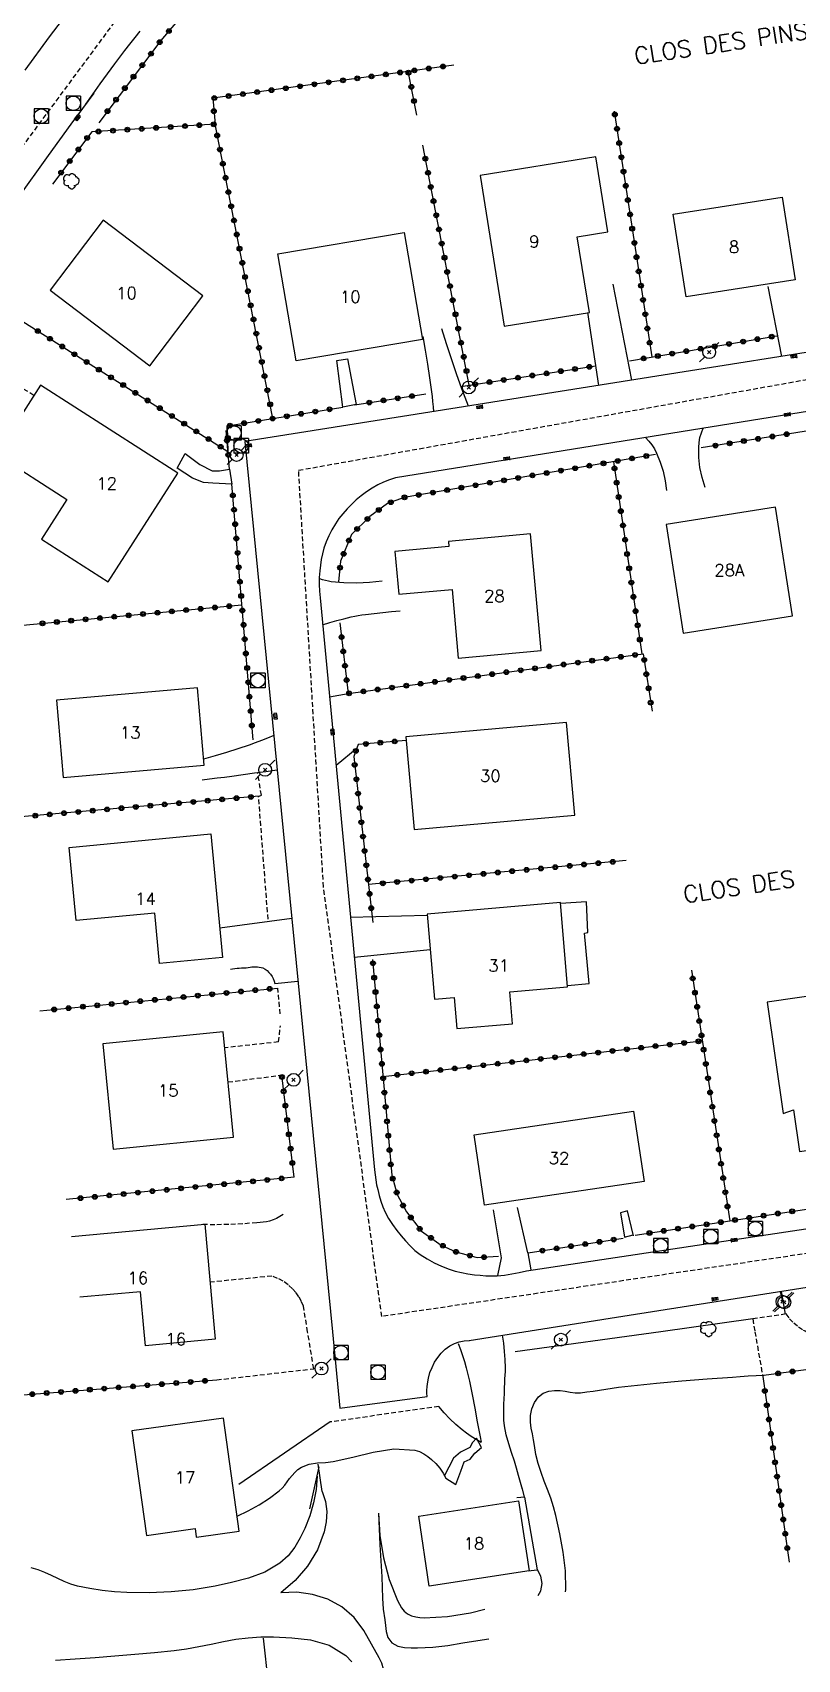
# Model space of a CAD drawing. Header units: millimetres. Extents: x 163000 to 164000, y 152000 to 153000.
# Drawn here: x 163187 to 163266.5, y 152136.9 to 152306.1 of the extents above; entities that cross this region are included whole.
import ezdxf
from ezdxf.enums import TextEntityAlignment as Align

# ---------------------------------------------------------------- set-up
doc = ezdxf.new("R2010")
doc.units = ezdxf.units.MM
doc.linetypes.add('DASHED', pattern=[0.75, 0.5, -0.25])
doc.layers.get('0').update_dxf_attribs({"linetype": 'CONTINUOUS'})
for name, color, linetype in [('W0001', 6, 'DASHED'), ('W0008', 7, 'CONTINUOUS'), ('W0017', 7, 'CONTINUOUS'), ('W0101', 7, 'CONTINUOUS'), ('W0104', 1, 'CONTINUOUS'), ('W0105', 7, 'CONTINUOUS'), ('W0112', 1, 'DASHED'), ('W0211', 2, 'CONTINUOUS'), ('W0214', 2, 'CONTINUOUS'), ('W0300', 7, 'CONTINUOUS'), ('W0322', 7, 'CONTINUOUS'), ('W0323', 7, 'CONTINUOUS'), ('W0401', 7, 'CONTINUOUS'), ('W0420', 7, 'CONTINUOUS'), ('W0473', 7, 'CONTINUOUS'), ('W0989', 7, 'CONTINUOUS'), ('W0991', 7, 'CONTINUOUS')]:
    doc.layers.add(name, color=color, linetype=linetype)
doc.styles.get("Standard").update_dxf_attribs({"font": 'romans.shx', "width": 0.85})

# ---------------------------------------------------------------- blocks, each defined once
blk = doc.blocks.new('T473')
for p, q in [((-0.166667, 0.166667), (0.166667, -0.166667)), ((-0.166667, -0.166667), (0.166667, 0.166667)), ((0.500001, 0.500001), (1.000002, 1.000002)), ((-1.000002, -1.000002), (-0.500001, -0.500001))]:
    blk.add_line(p, q)
blk.add_ellipse((0, 0), major_axis=(0.471405, 0.471405), ratio=1, start_param=5.4977871438, end_param=11.780972451)
blk = doc.blocks.new('T300')
for p, q in [((-0.8, 0.51), (-0.86, 0.34)), ((-0.86, 0.34), (-0.86, 0.17)), ((-0.86, 0.17), (-0.74, 0.06)), ((-0.69, 0.63), (-0.8, 0.51)), ((-0.8, -0.06), (-0.74, 0.06)), ((-0.74, 0.06), (-0.69, 0.11)), ((-0.57, 0.69), (-0.69, 0.63)), ((-0.46, 0.69), (-0.57, 0.69)), ((-0.29, 0.63), (-0.46, 0.69)), ((-0.29, 0.63), (-0.17, 0.74)), ((-0.23, 0.57), (-0.29, 0.63)), ((-0.17, 0.74), (-0.06, 0.8)), ((-0.06, 0.8), (0.06, 0.8)), ((0.06, 0.8), (0.23, 0.74)), ((0.23, 0.74), (0.34, 0.63)), ((0.34, 0.63), (0.4, 0.51)), ((0.46, 0.46), (0.34, 0.46)), ((0.4, 0.51), (0.4, 0.46)), ((0.57, 0.4), (0.46, 0.46)), ((0.57, 0.4), (0.69, 0.29)), ((0.69, 0.29), (0.74, 0.17)), ((0.74, 0.06), (0.69, -0.17)), ((0.74, 0.17), (0.74, 0.06)), ((-0.8, -0.17), (-0.8, -0.06)), ((-0.8, -0.23), (-0.8, -0.17)), ((-0.74, -0.34), (-0.8, -0.23)), ((-0.69, -0.4), (-0.74, -0.34)), ((-0.51, -0.46), (-0.69, -0.4)), ((-0.4, -0.46), (-0.51, -0.46)), ((-0.4, -0.46), (-0.34, -0.46)), ((-0.34, -0.46), (-0.34, -0.4)), ((-0.34, -0.51), (-0.34, -0.46)), ((-0.29, -0.63), (-0.34, -0.51)), ((-0.17, -0.74), (-0.29, -0.63)), ((-0.06, -0.8), (-0.17, -0.74)), ((0.06, -0.8), (-0.06, -0.8)), ((0.17, -0.74), (0.06, -0.8)), ((0.23, -0.69), (0.17, -0.74)), ((0.29, -0.46), (0.23, -0.46)), ((0.29, -0.63), (0.23, -0.69)), ((0.46, -0.4), (0.29, -0.46)), ((0.34, -0.51), (0.29, -0.63)), ((0.34, -0.51), (0.34, -0.46)), ((0.57, -0.34), (0.46, -0.4)), ((0.63, -0.29), (0.57, -0.34)), ((0.69, -0.17), (0.63, -0.29))]:
    blk.add_line(p, q)
blk = doc.blocks.new('T401')
for p, q in [((-0.3, 0.3), (0, 0.3)), ((-0.3, -0.25), (-0.3, 0.3)), ((-0.3, 0.15), (0, 0.15)), ((-0.3, 0), (0, 0)), ((0, 0.3), (0, -0.25)), ((-0.3, -0.15), (0, -0.15)), ((-0.3, -0.25), (-0.3, -0.3)), ((-0.3, -0.3), (0, -0.3)), ((0, -0.3), (0, -0.25))]:
    blk.add_line(p, q)
blk = doc.blocks.new('T420')
for p, q in [((0.75, 0.75), (-0.75, 0.75)), ((-0.75, 0.75), (-0.75, -0.75)), ((0.75, 0.75), (0.75, -0.75)), ((0.75, -0.75), (-0.75, -0.75))]:
    blk.add_line(p, q)
blk.add_ellipse((0, 0), major_axis=(-0.53, 0.53), ratio=1, start_param=3.926991, end_param=10.210176)
blk = doc.blocks.new('t323o')
at = {"color": 0, "linetype": 'Continuous'}
for radius in [0.25, 0.15]:
    blk.add_circle((0, 0), radius, dxfattribs=at)
blk = doc.blocks.new('t322o')
at = {"color": 0, "linetype": 'Continuous'}
for radius in [0.25, 0.15]:
    blk.add_circle((0, 0), radius, dxfattribs=at)

msp = doc.modelspace()

# ---------------------------------------------------------------- linework, layer by layer
at = {"layer": 'W0001'}
for points in [[(163129.89, 152171), (163141.76, 152225.88), (163168.03, 152270.03), (163214.02, 152332.13), (163281.73, 152397.18), (163290.56, 152401.17), (163295.22, 152404.93)], [(163329.77, 152277.95), (163321.78, 152234.38), (163310.37, 152184.18), (163272.94, 152179.94), (163223.3, 152172.59), (163217.25, 152217.26), (163214.66, 152260.58), (163269.59, 152270.39), (163319.91, 152276.71)]]:
    msp.add_lwpolyline(points, dxfattribs=at)
at = {"layer": 'W0008'}
for points in [[(163186.22, 152302.18), (163188.77, 152305.63), (163191.36, 152309.05)], [(163192.55, 152298.66), (163193.29, 152299.72), (163194.03, 152300.77), (163194.79, 152301.81), (163195.56, 152302.84), (163196.08, 152303.53), (163196.6, 152304.22), (163197.13, 152304.9), (163197.66, 152305.58), (163198.2, 152306.25)], [(163193.39, 152299.79), (163192.18, 152298.18), (163190.98, 152296.57), (163189.79, 152294.94), (163188.61, 152293.31), (163185.4, 152288.8)], [(163315.29, 152280.42), (163209.06, 152263.56), (163218.17, 152171)], [(163308.88, 152273.35), (163224.74, 152259.79)], [(163224.74, 152259.79), (163224.1, 152259.58), (163223.49, 152259.33), (163222.88, 152259.05), (163222.3, 152258.72), (163221.73, 152258.34), (163221.18, 152257.93), (163220.66, 152257.49), (163220.16, 152257.02), (163219.7, 152256.55), (163219.26, 152256.06), (163218.85, 152255.55), (163218.48, 152255), (163218.13, 152254.4), (163217.81, 152253.77), (163217.54, 152253.13), (163217.3, 152252.46), (163217.14, 152251.89), (163217.02, 152251.3), (163216.92, 152250.71), (163216.86, 152250.11), (163216.81, 152249.41), (163216.8, 152248.71), (163216.83, 152248.01), (163216.89, 152247.31)], [(163216.89, 152247.31), (163222.56, 152187.82)], [(163222.56, 152187.85), (163222.61, 152187.33), (163222.68, 152186.81), (163222.77, 152186.29), (163222.88, 152185.78), (163223.03, 152185.18), (163223.21, 152184.58), (163223.41, 152184), (163223.66, 152183.43), (163224.02, 152182.77), (163224.43, 152182.14), (163224.87, 152181.54), (163225.34, 152180.97), (163225.79, 152180.44), (163226.26, 152179.94), (163226.76, 152179.46), (163227.3, 152179.03), (163228.01, 152178.57), (163228.75, 152178.16), (163229.52, 152177.81), (163230.31, 152177.51), (163230.95, 152177.31), (163231.61, 152177.15), (163232.27, 152177.03), (163232.93, 152176.93), (163233.52, 152176.87), (163234.12, 152176.82), (163234.71, 152176.81), (163235.31, 152176.83), (163236.08, 152176.9), (163236.84, 152177.01), (163237.6, 152177.16), (163238.35, 152177.35)], [(163238.35, 152177.35), (163300.35, 152186.67)], [(163238.08, 152171), (163249.02, 152172.72), (163297.52, 152180.34)], [(163218.17, 152171), (163218.95, 152163.04), (163228.03, 152164.27)], [(163228.03, 152164.27), (163228, 152164.6), (163228, 152164.94), (163228.02, 152165.27), (163228.06, 152165.6), (163228.17, 152166.18), (163228.32, 152166.75), (163228.53, 152167.3), (163228.79, 152167.83), (163229.12, 152168.32), (163229.49, 152168.77), (163229.91, 152169.18), (163230.39, 152169.53), (163230.86, 152169.77), (163231.36, 152169.95), (163231.88, 152170.06), (163232.41, 152170.1)], [(163232.38, 152170.1), (163238.08, 152171)]]:
    msp.add_lwpolyline(points, dxfattribs=at)
at = {"layer": 'W0017'}
for points in [[(163249.31, 152269.95), (163247.35, 152279.94)], [(163263.44, 152279.68), (163264.86, 152272.41)], [(163244.71, 152276.99), (163245.84, 152269.4)], [(163227.56, 152274.47), (163227.83, 152273.05), (163228.07, 152271.62), (163228.28, 152270.18), (163228.48, 152268.74), (163228.54, 152268.23), (163228.59, 152267.71), (163228.64, 152267.19), (163228.68, 152266.67)], [(163232.32, 152267.25), (163232.14, 152267.7), (163231.96, 152268.15), (163231.79, 152268.6), (163231.62, 152269.06), (163231.07, 152270.6), (163230.55, 152272.16), (163230.04, 152273.72), (163229.55, 152275.29)], [(163256.93, 152258.8), (163256.6, 152259.81), (163256.38, 152260.85), (163256.26, 152261.9), (163256.25, 152262.96), (163256.29, 152263.47), (163256.38, 152263.98), (163256.53, 152264.47), (163256.71, 152264.94)], [(163250.74, 152263.98), (163251.08, 152263.62), (163251.38, 152263.22), (163251.65, 152262.8), (163251.88, 152262.36), (163252.26, 152261.43), (163252.56, 152260.47), (163252.77, 152259.48), (163252.9, 152258.48)], [(163223.35, 152249.04), (163222.03, 152248.89), (163220.71, 152248.83), (163219.38, 152248.86), (163218.06, 152248.98), (163217.76, 152249.03), (163217.45, 152249.1), (163217.16, 152249.19), (163216.87, 152249.3)], [(163217.15, 152244.51), (163217.89, 152244.74), (163218.63, 152244.95), (163219.38, 152245.14), (163220.13, 152245.32), (163220.5, 152245.4), (163220.87, 152245.47), (163221.25, 152245.53), (163221.62, 152245.58), (163222.52, 152245.7), (163223.41, 152245.8), (163224.31, 152245.88), (163225.21, 152245.95)], [(163217.87, 152237.01), (163219.82, 152237.36)], [(163212.07, 152233), (163211.43, 152232.73), (163210.8, 152232.48), (163210.15, 152232.23), (163209.51, 152232), (163208.34, 152231.6), (163207.16, 152231.23), (163205.98, 152230.87), (163204.79, 152230.54)], [(163218.55, 152229.93), (163220.74, 152231.73)], [(163204.64, 152228.39), (163205.41, 152228.48), (163206.18, 152228.58), (163206.95, 152228.68), (163207.73, 152228.78), (163208.9, 152228.94), (163210.07, 152229.1), (163211.25, 152229.26), (163212.42, 152229.42)], [(163213.94, 152213.98), (163206.47, 152212.95)], [(163228.04, 152214.29), (163220.03, 152214.07)], [(163220.45, 152209.94), (163228.35, 152210.73)], [(163212.2, 152207.21), (163214.58, 152207.44)], [(163234.89, 152183.69), (163235.73, 152178.69), (163235.35, 152176.84)], [(163238.83, 152177.43), (163238.53, 152179.19), (163238.5, 152179.19), (163237.4, 152183.92)], [(163264.72, 152175.19), (163264.96, 152174.13)], [(163264.81, 152175.2), (163265.23, 152172.84)], [(163231.26, 152169.78), (163231.49, 152169.15), (163231.71, 152168.53), (163231.91, 152167.89), (163232.09, 152167.25), (163232.43, 152165.86), (163232.71, 152164.46), (163232.98, 152163.05), (163233.24, 152161.65), (163233.34, 152161.12), (163233.44, 152160.59), (163233.54, 152160.06), (163233.64, 152159.53)], [(163237.95, 152154.61), (163237.73, 152155.34), (163237.52, 152156.07), (163237.3, 152156.81), (163237.09, 152157.54), (163236.81, 152158.45), (163236.51, 152159.36), (163236.25, 152160.29), (163236.07, 152161.23), (163236.01, 152161.79), (163235.98, 152162.35), (163235.98, 152162.91), (163235.99, 152163.48), (163236.02, 152164.03), (163236.05, 152164.59), (163236.07, 152165.15), (163236.1, 152165.71), (163236.11, 152166.09), (163236.14, 152166.48), (163236.17, 152166.86), (163236.17, 152167.25), (163236.14, 152168.11), (163236.08, 152168.96), (163235.98, 152169.81), (163235.86, 152170.65)], [(163238.14, 152153.79), (163237.9, 152154.8)]]:
    msp.add_lwpolyline(points, dxfattribs=at)
msp.add_lwpolyline([(163207.57, 152208.71, -0.025392), (163209.43, 152208.86, -0.13259), (163210.94, 152208.84, -0.227495), (163212.2, 152207.21)], format="xyb", dxfattribs=at)
at = {"layer": 'W0101'}
for points in [[(163243.63, 152284.85), (163246.82, 152285.36), (163245.57, 152293.16), (163233.53, 152291.23), (163236.04, 152275.55), (163244.89, 152276.97), (163243.63, 152284.85)], [(163266.27, 152280.39), (163254.94, 152278.61), (163253.59, 152287.21), (163264.92, 152288.99), (163266.27, 152280.39)], [(163194.35, 152286.57), (163188.83, 152279.29), (163199.18, 152271.43), (163204.7, 152278.71), (163194.35, 152286.57)], [(163227.54, 152274.16), (163214.4, 152271.94), (163212.51, 152283.07), (163225.65, 152285.3), (163227.54, 152274.16)], [(163187.83, 152269.44), (163183.22, 152262.25), (163190.56, 152257.55), (163187.92, 152253.42), (163194.88, 152248.97), (163202.12, 152260.29), (163187.83, 152269.44)], [(163264.23, 152256.73), (163252.87, 152254.95), (163254.64, 152243.65), (163266, 152245.43), (163264.23, 152256.73)], [(163231.26, 152241.04), (163239.86, 152241.82), (163238.77, 152253.95), (163230.23, 152253.18), (163230.28, 152252.64), (163224.67, 152252.13), (163225.07, 152247.68), (163230.62, 152248.18), (163231.26, 152241.04)], [(163204.85, 152229.93), (163204.14, 152237.97), (163189.48, 152236.68), (163190.18, 152228.64), (163204.85, 152229.93)], [(163242.51, 152234.35), (163225.81, 152232.86), (163226.67, 152223.24), (163243.37, 152224.73), (163242.51, 152234.35)], [(163200.2, 152209.29), (163199.7, 152214.54), (163191.52, 152213.76), (163190.8, 152221.35), (163205.53, 152222.76), (163206.76, 152209.92), (163200.2, 152209.29)], [(163242.63, 152206.86), (163241.88, 152215.62), (163228.03, 152214.43), (163228.79, 152205.57), (163230.83, 152205.75), (163231.1, 152202.52), (163236.91, 152203.02), (163236.62, 152206.34), (163242.63, 152206.86)], [(163266.1, 152194.09), (163266.73, 152189.74), (163273.49, 152190.71), (163272.86, 152195.08), (163273.89, 152195.23), (163272.25, 152206.54), (163263.37, 152205.26), (163265.04, 152193.71), (163266.1, 152194.09)], [(163207.91, 152191.25), (163206.81, 152202.19), (163194.3, 152200.93), (163195.4, 152189.99), (163207.91, 152191.25)], [(163250.57, 152186.62), (163234, 152184.16), (163232.91, 152191.48), (163249.48, 152193.94), (163250.57, 152186.62)], [(163208.48, 152150.27), (163206.84, 152162.02), (163197.33, 152160.68), (163198.86, 152149.82), (163203.9, 152150.53), (163204.02, 152149.69), (163204.03, 152149.64), (163208.48, 152150.27)], [(163237.53, 152153.41), (163238.63, 152146.13), (163228.25, 152144.56), (163227.15, 152151.84), (163237.53, 152153.41)]]:
    msp.add_lwpolyline(points, close=True, dxfattribs=at)
for points in [[(163191.04, 152180.89), (163204.9, 152182.18), (163205.93, 152171)], [(163198.61, 152171), (163198.22, 152175.16), (163191.92, 152174.58)], [(163198.74, 152169.54), (163198.61, 152171)], [(163205.93, 152171), (163206, 152170.22), (163198.74, 152169.54)]]:
    msp.add_lwpolyline(points, dxfattribs=at)
at = {"layer": 'W0104'}
msp.add_lwpolyline([(163242.62, 152207.01), (163244.86, 152207.21), (163244.39, 152212.45), (163244.73, 152212.5), (163244.6, 152215.69), (163241.88, 152215.53)], dxfattribs=at)
at = {"layer": 'W0105'}
for points in [[(163219.76, 152272.17), (163220.63, 152267.4), (163219.27, 152267.15), (163218.64, 152271.99)], [(163207.73, 152259.14), (163205.74, 152259.24), (163204.79, 152259.32), (163203.64, 152259.77), (163202.05, 152260.79), (163202.88, 152262.31), (163204.4, 152261.18), (163205.66, 152260.53), (163206.44, 152260.53), (163207.49, 152260.7)]]:
    msp.add_lwpolyline(points, close=True, dxfattribs=at)
for points in [[(163249.47, 152180.99), (163248.84, 152183.58), (163248.13, 152183.35), (163248.55, 152180.83), (163249.45, 152181.07)], [(163229.97, 152155.76), (163230.99, 152155.13), (163231.54, 152156.49), (163231.86, 152157.46), (163232.48, 152157.75), (163232.98, 152158.38), (163233.69, 152158.96), (163233.14, 152159.92), (163232.75, 152159.5), (163232.46, 152158.98), (163231.49, 152158.48), (163230.76, 152157.86), (163229.8, 152155.99)], [(163239.5, 152146.24), (163238.19, 152153.8), (163237.35, 152153.72)], [(163239.45, 152146.21), (163238.51, 152146.11)]]:
    msp.add_lwpolyline(points, dxfattribs=at)
at = {"layer": 'W0112'}
for points in [[(163187.13, 152268.36), (163183.7, 152270.52)], [(163211.49, 152213.89), (163210.5, 152226.66), (163210.79, 152226.79), (163210.42, 152229.04)], [(163212.75, 152204.05), (163212.49, 152206.74)], [(163212.57, 152201.14), (163212.78, 152202.82)], [(163212.57, 152201.14), (163206.98, 152200.52)], [(163207.33, 152196.97), (163212.91, 152197.69)], [(163213.04, 152183.19), (163212.71, 152182.98), (163212.37, 152182.79), (163212.02, 152182.64), (163211.65, 152182.51), (163211.32, 152182.43), (163210.99, 152182.38), (163210.65, 152182.35), (163210.32, 152182.33), (163208.86, 152182.22), (163207.4, 152182.16), (163205.95, 152182.13), (163204.49, 152182.14)], [(163211.89, 152176.78), (163205.45, 152176.16)], [(163215.16, 152173.66), (163214.96, 152174.16), (163214.7, 152174.63), (163214.39, 152175.07), (163214.03, 152175.47), (163213.56, 152175.89), (163213.04, 152176.25), (163212.48, 152176.55), (163211.89, 152176.78)], [(163215.6, 152171), (163215.16, 152173.66)], [(163265.33, 152172.85), (163261.87, 152172.33), (163262.1, 152171)], [(163265.31, 152172.85), (163265.7, 152172.36), (163266.14, 152171.92), (163266.62, 152171.52), (163267.13, 152171.18), (163267.22, 152171.13), (163267.31, 152171.08), (163267.41, 152171.04), (163267.5, 152171)], [(163206.16, 152166), (163216.23, 152167.15), (163215.6, 152171)], [(163262.1, 152171), (163262.95, 152166.1)], [(163229.24, 152163.22), (163217.93, 152161.62)]]:
    msp.add_lwpolyline(points, dxfattribs=at)
at = {"layer": 'W0211'}
for points in [[(163242.42, 152143.94), (163242.43, 152144.19), (163242.4, 152146.15), (163242.16, 152148.09), (163241.81, 152150), (163241.41, 152151.89), (163241.17, 152152.81), (163240.87, 152153.71), (163240.54, 152154.6), (163240.2, 152155.48), (163239.87, 152156.38), (163239.57, 152157.29), (163239.33, 152158.22), (163239.18, 152159.16), (163239.09, 152159.77), (163238.97, 152160.38), (163238.84, 152160.99), (163238.77, 152161.6), (163238.77, 152162.3), (163238.9, 152163), (163239.17, 152163.66), (163239.6, 152164.24), (163240.1, 152164.61), (163240.68, 152164.83), (163241.28, 152164.9), (163241.86, 152164.88), (163242.38, 152164.81), (163242.89, 152164.71), (163243.42, 152164.65), (163243.95, 152164.66), (163244.61, 152164.74), (163245.27, 152164.83), (163245.93, 152164.93), (163246.59, 152165.03), (163247.25, 152165.13), (163247.91, 152165.23), (163248.57, 152165.31), (163249.23, 152165.39), (163251.86, 152165.66), (163254.49, 152165.89), (163257.12, 152166.09), (163259.75, 152166.28), (163260.58, 152166.34), (163261.4, 152166.4), (163262.23, 152166.45), (163263.05, 152166.49)], [(163208.26, 152151.84), (163209.43, 152152.37), (163210.55, 152152.99), (163211.62, 152153.69), (163212.65, 152154.45), (163212.96, 152154.74), (163213.23, 152155.06), (163213.48, 152155.39), (163213.73, 152155.73), (163213.99, 152156.06), (163214.27, 152156.38), (163214.59, 152156.67), (163214.95, 152156.91), (163215.75, 152157.22), (163216.61, 152157.36), (163217.45, 152157.42), (163218.27, 152157.52), (163220.31, 152157.95), (163222.4, 152158.47), (163224.57, 152158.81), (163226.75, 152158.69), (163227.24, 152158.55), (163227.69, 152158.32), (163228.1, 152158.04), (163228.48, 152157.73), (163228.93, 152157.29), (163229.33, 152156.82), (163229.68, 152156.31), (163229.97, 152155.76)], [(163217.12, 152154.38), (163216.7, 152157.23)], [(163222.96, 152152.15), (163223.03, 152150.49), (163223.11, 152148.84), (163223.2, 152147.18), (163223.3, 152145.53), (163223.35, 152144.41), (163223.39, 152143.29), (163223.46, 152142.17), (163223.61, 152141.05), (163223.69, 152140.47), (163223.76, 152139.84), (163223.95, 152139.21), (163224.34, 152138.67), (163224.97, 152138.3), (163225.68, 152138.16), (163226.37, 152138.15), (163227.01, 152138.15), (163228.6, 152138.19), (163230.18, 152138.39), (163231.74, 152138.66), (163233.3, 152138.91), (163234.43, 152139.06)], [(163189.39, 152136.84), (163191.45, 152136.99), (163193.51, 152137.14), (163195.56, 152137.29), (163197.62, 152137.46), (163199.68, 152137.65), (163201.73, 152137.86), (163203.02, 152138.04), (163204.3, 152138.26), (163205.57, 152138.52), (163206.84, 152138.78), (163208.12, 152139.02), (163209.42, 152139.19), (163210.73, 152139.29), (163212.04, 152139.27), (163213.94, 152139.17), (163215.89, 152138.95), (163217.84, 152138.4), (163219.58, 152137.34), (163220.21, 152136.68)]]:
    msp.add_lwpolyline(points, dxfattribs=at)
at = {"layer": 'W0214'}
for points in [[(163261.87, 152172.33), (163252.3, 152171)], [(163252.3, 152171), (163237.17, 152168.9)], [(163233.64, 152159.5), (163233.11, 152159.79), (163232.61, 152160.11), (163232.12, 152160.45), (163231.65, 152160.81), (163231, 152161.37), (163230.38, 152161.96), (163229.79, 152162.57), (163229.24, 152163.22)], [(163217.93, 152161.62), (163208.43, 152155.13)], [(163216.6, 152155.97), (163216.48, 152154.58), (163216.22, 152153.2), (163215.83, 152151.86), (163215.32, 152150.55), (163214.83, 152149.56), (163214.26, 152148.6), (163213.56, 152147.71), (163212.72, 152146.94), (163211.16, 152146), (163209.45, 152145.37), (163207.7, 152144.93), (163205.97, 152144.56), (163203.7, 152144.17), (163201.41, 152143.95), (163199.11, 152143.86), (163196.81, 152143.88), (163195.52, 152143.95), (163194.23, 152144.09), (163192.95, 152144.29), (163191.68, 152144.56), (163190.97, 152144.77), (163190.29, 152145.04), (163189.62, 152145.35), (163188.96, 152145.67), (163188.28, 152145.97), (163187.58, 152146.24), (163186.86, 152146.44)], [(163216.75, 152156.94), (163215.8, 152152.6)], [(163217.12, 152154.38), (163217.44, 152153.36), (163217.58, 152152.3), (163217.54, 152151.23), (163217.33, 152150.19), (163216.62, 152148.34), (163215.6, 152146.64), (163214.32, 152145.13), (163212.8, 152143.85)], [(163222.96, 152152.15), (163223.09, 152149.81), (163223.47, 152147.5), (163224.09, 152145.25), (163224.95, 152143.07), (163225.14, 152142.68), (163225.36, 152142.3), (163225.64, 152141.94), (163225.99, 152141.66), (163226.4, 152141.45), (163226.84, 152141.34), (163227.28, 152141.28), (163227.72, 152141.26), (163230.14, 152141.38), (163232.53, 152141.79), (163234.03, 152142.14)], [(163239.55, 152143.56), (163239.84, 152144.07), (163239.97, 152144.82), (163239.85, 152145.57), (163239.5, 152146.24)], [(163235.21, 152133.11), (163233.37, 152132.86), (163231.53, 152132.48), (163229.48, 152131.95), (163227.25, 152131.79), (163225.16, 152132.47), (163224.61, 152132.92), (163224.21, 152133.48), (163223.93, 152134.1), (163223.73, 152134.73), (163223.6, 152135.33), (163223.47, 152135.93), (163223.3, 152136.54), (163223.04, 152137.1), (163222.25, 152138.5), (163221.44, 152139.93), (163220.44, 152141.29), (163219.16, 152142.39), (163217.7, 152143.18), (163216.11, 152143.69), (163214.47, 152143.92), (163212.8, 152143.85)], [(163210.96, 152139.13), (163211.49, 152134.41), (163213.98, 152121.14), (163210.66, 152116.24), (163189.17, 152111.74)]]:
    msp.add_lwpolyline(points, dxfattribs=at)
at = {"layer": 'W0322'}
msp.add_lwpolyline([(163263.03, 152166.47), (163275.59, 152168.19)], dxfattribs=at)
at = {"layer": 'W0323'}
for points in [[(163225.47, 152334.98), (163200.35, 152305.25), (163193.88, 152296.72)], [(163230.81, 152302.71), (163205.74, 152299.26), (163205.97, 152296.56), (163193.15, 152295.75), (163189.07, 152290.33)], [(163226.95, 152297.5), (163226.06, 152302.06)], [(163247.48, 152297.93), (163251.37, 152272.36)], [(163211.99, 152265.96), (163205.97, 152296.56)], [(163232.4, 152269.42), (163227.56, 152294.37)], [(163181.21, 152279.06), (163207.32, 152262.54)], [(163249.05, 152271.96), (163264.36, 152274.55)], [(163231.54, 152269.29), (163245.57, 152271.44)], [(163220.52, 152267.38), (163227.88, 152268.51)], [(163207.33, 152262.43), (163207.28, 152265.18), (163219.27, 152267.15)], [(163207.49, 152260.68), (163207.12, 152264.71)], [(163273.55, 152265.63), (163256.51, 152262.91)], [(163251.77, 152262.23), (163225.63, 152257.75), (163223.9, 152257.12), (163222.07, 152255.76), (163220.16, 152253.9), (163219.03, 152251.13), (163218.82, 152248.96)], [(163247.4, 152261.48), (163250.35, 152241.48)], [(163209.92, 152232.55), (163207.73, 152259.14)], [(163176.92, 152224.34), (163176.92, 152224.38), (163179.23, 152243.85), (163208.77, 152246.57)], [(163218.95, 152244.72), (163219.82, 152237.36), (163250.49, 152241.5), (163251.4, 152235.54)], [(163225.84, 152232.49), (163220.86, 152232.05), (163220.39, 152230.82), (163222.38, 152213.55)], [(163210.56, 152226.69), (163185.79, 152224.53)], [(163248.7, 152219.99), (163221.93, 152217.49)], [(163222.36, 152209.7), (163224.34, 152187.27), (163224.92, 152185.26), (163225.86, 152183.48), (163227.43, 152181.46), (163229.47, 152180.02), (163230.99, 152179.32), (163233.24, 152178.71), (163235.44, 152178.85)], [(163255.5, 152208.59), (163259.48, 152182.54)], [(163187.76, 152204.37), (163212.49, 152206.74)], [(163223.43, 152197.55), (163256.63, 152201.24)], [(163214.19, 152187.06), (163212.91, 152197.69)], [(163214.19, 152187.06), (163190.5, 152184.74)], [(163249.65, 152181.04), (163274.12, 152184.76)], [(163238.53, 152179.21), (163248.4, 152180.73)], [(163169.03, 152163.13), (163206.16, 152166)], [(163262.95, 152166.1), (163265.67, 152147.03)]]:
    msp.add_lwpolyline(points, dxfattribs=at)

# ---------------------------------------------------------------- block references
at = {"layer": 'W0300'}
for p in [(163191.08, 152290.62), (163257.29, 152171.28)]:
    msp.add_blockref('T300', p, dxfattribs=at)
at = {"layer": 'W0322', "rotation": 7.829073768428007}
for p in [(163264.51, 152166.67), (163266, 152166.87)]:
    msp.add_blockref('t322o', p, dxfattribs=at)
at = {"layer": 'W0323'}
for p, rotation in [((163201.18, 152306.24), 229.7998358289485), ((163200.22, 152305.09), 232.849928618065), ((163198.41, 152302.7), 232.849928618065), ((163199.32, 152303.89), 232.849928618065), ((163197.5, 152301.5), 232.849928618065), ((163219.27, 152301.12), 187.8464081436215), ((163220.76, 152301.33), 187.8464081436215), ((163222.24, 152301.53), 187.8464081436215), ((163223.73, 152301.74), 187.8464081436215), ((163225.21, 152301.94), 187.8464081436215), ((163226.09, 152301.92), 100.9826139751355), ((163226.7, 152302.15), 187.8464081436215), ((163228.19, 152302.35), 187.8464081436215), ((163229.67, 152302.56), 187.8464081436215), ((163196.6, 152300.31), 232.849928618065), ((163207.38, 152299.49), 187.8464081436215), ((163208.87, 152299.69), 187.8464081436215), ((163210.35, 152299.9), 187.8464081436215), ((163211.84, 152300.1), 187.8464081436215), ((163213.33, 152300.3), 187.8464081436215), ((163214.81, 152300.51), 187.8464081436215), ((163216.3, 152300.71), 187.8464081436215), ((163217.78, 152300.92), 187.8464081436215), ((163226.38, 152300.45), 100.9826139751355), ((163194.79, 152297.92), 232.849928618065), ((163195.69, 152299.11), 232.849928618065), ((163205.85, 152297.92), 274.9937263752636), ((163205.9, 152299.28), 187.8464081436215), ((163226.66, 152298.97), 100.9826139751355), ((163196.86, 152295.99), 183.6200090249688), ((163198.35, 152296.08), 183.6200090249688), ((163199.85, 152296.18), 183.6200090249688), ((163201.35, 152296.27), 183.6200090249688), ((163202.85, 152296.37), 183.6200090249688), ((163204.34, 152296.46), 183.6200090249688), ((163205.84, 152296.55), 183.6200090249688), ((163247.54, 152297.57), 278.6539602541469), ((163247.76, 152296.08), 278.6539602541469), ((163192.68, 152295.13), 232.9974762094159), ((163193.86, 152295.8), 183.6200090249688), ((163195.36, 152295.89), 183.6200090249688), ((163206.2, 152295.39), 101.1291155472554), ((163247.99, 152294.6), 278.6539602541469), ((163190.87, 152292.73), 232.9974762094159), ((163191.77, 152293.93), 232.9974762094159), ((163206.49, 152293.92), 101.1291155472554), ((163227.83, 152292.98), 100.9826139751355), ((163248.22, 152293.12), 278.6539602541469), ((163189.97, 152291.53), 232.9974762094159), ((163206.78, 152292.45), 101.1291155472554), ((163207.07, 152290.98), 101.1291155472554), ((163228.11, 152291.51), 100.9826139751355), ((163248.44, 152291.63), 278.6539602541469), ((163207.36, 152289.5), 101.1291155472554), ((163228.4, 152290.04), 100.9826139751355), ((163248.67, 152290.15), 278.6539602541469), ((163207.65, 152288.03), 101.1291155472554), ((163228.68, 152288.57), 100.9826139751355), ((163248.89, 152288.67), 278.6539602541469), ((163207.94, 152286.56), 101.1291155472554), ((163228.97, 152287.09), 100.9826139751355), ((163249.12, 152287.18), 278.6539602541469), ((163208.23, 152285.09), 101.1291155472554), ((163229.25, 152285.62), 100.9826139751355), ((163229.54, 152284.15), 100.9826139751355), ((163249.34, 152285.7), 278.6539602541469), ((163249.57, 152284.22), 278.6539602541469), ((163208.52, 152283.62), 101.1291155472554), ((163229.83, 152282.68), 100.9826139751355), ((163249.79, 152282.74), 278.6539602541469), ((163208.81, 152282.15), 101.1291155472554), ((163230.11, 152281.2), 100.9826139751355), ((163250.02, 152281.25), 278.6539602541469), ((163209.1, 152280.67), 101.1291155472554), ((163209.39, 152279.2), 101.1291155472554), ((163230.4, 152279.73), 100.9826139751355), ((163250.25, 152279.77), 278.6539602541469), ((163209.68, 152277.73), 101.1291155472554), ((163230.68, 152278.26), 100.9826139751355), ((163250.47, 152278.29), 278.6539602541469), ((163209.97, 152276.26), 101.1291155472554), ((163230.97, 152276.79), 100.9826139751355), ((163250.7, 152276.8), 278.6539602541469), ((163187.55, 152275.05), 327.6680040505424), ((163188.82, 152274.25), 327.6680040505424), ((163210.26, 152274.79), 101.1291155472554), ((163231.25, 152275.31), 100.9826139751355), ((163250.92, 152275.32), 278.6539602541469), ((163260.88, 152273.96), 9.605203034790721), ((163262.36, 152274.21), 9.605203034790721), ((163263.84, 152274.47), 9.605203034790721), ((163190.09, 152273.45), 327.6680040505424), ((163191.35, 152272.64), 327.6680040505424), ((163210.55, 152273.31), 101.1291155472554), ((163231.54, 152273.84), 100.9826139751355), ((163231.83, 152272.37), 100.9826139751355), ((163251.15, 152273.84), 278.6539602541469), ((163252.01, 152272.46), 9.605203034790721), ((163253.49, 152272.71), 9.605203034790721), ((163254.97, 152272.96), 9.605203034790721), ((163256.45, 152273.21), 9.605203034790721), ((163257.92, 152273.46), 9.605203034790721), ((163259.4, 152273.71), 9.605203034790721), ((163192.62, 152271.84), 327.6680040505424), ((163193.89, 152271.04), 327.6680040505424), ((163210.84, 152271.84), 101.1291155472554), ((163232.11, 152270.9), 100.9826139751355), ((163240.44, 152270.65), 8.69796062732232), ((163241.92, 152270.88), 8.69796062732232), ((163243.4, 152271.11), 8.69796062732232), ((163244.89, 152271.33), 8.69796062732232), ((163250.53, 152272.21), 9.605203034790721), ((163195.16, 152270.24), 327.6680040505424), ((163196.42, 152269.44), 327.6680040505424), ((163211.12, 152270.37), 101.1291155472554), ((163211.41, 152268.9), 101.1291155472554), ((163233.02, 152269.52), 8.69796062732232), ((163234.51, 152269.75), 8.69796062732232), ((163235.99, 152269.97), 8.69796062732232), ((163237.47, 152270.2), 8.69796062732232), ((163238.96, 152270.43), 8.69796062732232), ((163197.69, 152268.63), 327.6680040505424), ((163198.96, 152267.83), 327.6680040505424), ((163211.7, 152267.43), 101.1291155472554), ((163222.01, 152267.61), 8.700191747254857), ((163223.49, 152267.84), 8.700191747254857), ((163224.97, 152268.06), 8.700191747254857), ((163226.45, 152268.29), 8.700191747254857), ((163200.23, 152267.03), 327.6680040505424), ((163201.49, 152266.23), 327.6680040505424), ((163202.76, 152265.42), 327.6680040505424), ((163209, 152265.47), 9.299956983588926), ((163210.48, 152265.71), 9.299956983588926), ((163211.96, 152265.95), 9.299956983588926), ((163213.44, 152266.19), 9.299956983588926), ((163214.92, 152266.44), 9.299956983588926), ((163216.4, 152266.68), 9.299956983588926), ((163217.88, 152266.92), 9.299956983588926), ((163204.03, 152264.62), 327.6680040505424), ((163205.3, 152263.82), 327.6680040505424), ((163207.3, 152263.93), 91.05264811060009), ((163207.52, 152265.22), 9.299956983588926), ((163262.43, 152263.85), 189.0765446460019), ((163263.92, 152264.09), 189.0765446460019), ((163265.4, 152264.33), 189.0765446460019), ((163206.56, 152263.02), 327.6680040505424), ((163207.22, 152263.67), 95.19443018872178), ((163207.35, 152262.18), 95.19443018872178), ((163257.99, 152263.14), 189.0765446460019), ((163259.47, 152263.38), 189.0765446460019), ((163260.95, 152263.62), 189.0765446460019), ((163241.93, 152260.54), 189.71325083237), ((163243.41, 152260.79), 189.71325083237), ((163244.89, 152261.05), 189.71325083237), ((163246.36, 152261.3), 189.71325083237), ((163247.5, 152260.77), 278.4029278057565), ((163247.84, 152261.55), 189.71325083237), ((163249.32, 152261.81), 189.71325083237), ((163250.8, 152262.06), 189.71325083237), ((163231.58, 152258.77), 189.71325083237), ((163233.06, 152259.02), 189.71325083237), ((163234.54, 152259.28), 189.71325083237), ((163236.01, 152259.53), 189.71325083237), ((163237.49, 152259.78), 189.71325083237), ((163238.97, 152260.04), 189.71325083237), ((163240.45, 152260.29), 189.71325083237), ((163247.72, 152259.29), 278.4029278057565), ((163207.82, 152257.96), 94.72630269422064), ((163224.25, 152257.25), 199.9831038536465), ((163225.67, 152257.76), 189.71325083237), ((163227.14, 152258.01), 189.71325083237), ((163228.62, 152258.26), 189.71325083237), ((163230.1, 152258.52), 189.71325083237), ((163247.94, 152257.8), 278.4029278057565), ((163207.95, 152256.47), 94.72630269422064), ((163221.82, 152255.52), 224.2042673682782), ((163223, 152256.45), 216.6070869098506), ((163248.16, 152256.32), 278.4029278057565), ((163208.07, 152254.97), 94.72630269422064), ((163220.75, 152254.48), 224.2042673682782), ((163248.38, 152254.84), 278.4029278057565), ((163208.19, 152253.48), 94.72630269422064), ((163208.32, 152251.98), 94.72630269422064), ((163219.34, 152251.89), 247.9195534929021), ((163219.9, 152253.28), 247.9195534929021), ((163248.6, 152253.35), 278.4029278057565), ((163208.44, 152250.49), 94.72630269422064), ((163218.97, 152250.45), 264.4945126941842), ((163248.81, 152251.87), 278.4029278057565), ((163249.03, 152250.38), 278.4029278057565), ((163208.56, 152248.99), 94.72630269422064), ((163249.25, 152248.9), 278.4029278057565), ((163208.69, 152247.5), 94.72630269422064), ((163249.47, 152247.42), 278.4029278057565), ((163194.01, 152245.21), 5.250710834926182), ((163195.5, 152245.35), 5.250710834926182), ((163197, 152245.49), 5.250710834926182), ((163198.49, 152245.63), 5.250710834926182), ((163199.99, 152245.76), 5.250710834926182), ((163201.48, 152245.9), 5.250710834926182), ((163202.97, 152246.04), 5.250710834926182), ((163204.47, 152246.17), 5.250710834926182), ((163205.96, 152246.31), 5.250710834926182), ((163207.45, 152246.45), 5.250710834926182), ((163208.81, 152246), 94.72630269422064), ((163249.69, 152245.93), 278.4029278057565), ((163188.04, 152244.66), 5.250710834926182), ((163189.53, 152244.8), 5.250710834926182), ((163191.02, 152244.94), 5.250710834926182), ((163192.52, 152245.08), 5.250710834926182), ((163208.94, 152244.51), 94.72630269422064), ((163249.91, 152244.45), 278.4029278057565), ((163209.06, 152243.01), 94.72630269422064), ((163219.13, 152243.23), 276.6980076186234), ((163250.13, 152242.96), 278.4029278057565), ((163209.18, 152241.52), 94.72630269422064), ((163219.3, 152241.74), 276.6980076186234), ((163219.48, 152240.25), 276.6980076186234), ((163240.72, 152240.18), 7.677883932138418), ((163242.21, 152240.38), 7.677883932138418), ((163243.7, 152240.58), 7.677883932138418), ((163245.18, 152240.78), 7.677883932138418), ((163246.67, 152240.98), 7.677883932138418), ((163248.16, 152241.18), 7.677883932138418), ((163249.64, 152241.38), 7.677883932138418), ((163250.59, 152240.86), 278.6660804114766), ((163209.31, 152240.02), 94.72630269422064), ((163209.43, 152238.53), 94.72630269422064), ((163219.65, 152238.76), 276.6980076186234), ((163228.83, 152238.58), 7.677883932138418), ((163230.32, 152238.78), 7.677883932138418), ((163231.8, 152238.98), 7.677883932138418), ((163233.29, 152239.18), 7.677883932138418), ((163234.78, 152239.38), 7.677883932138418), ((163236.26, 152239.58), 7.677883932138418), ((163237.75, 152239.78), 7.677883932138418), ((163239.24, 152239.98), 7.677883932138418), ((163250.81, 152239.38), 278.6660804114766), ((163209.55, 152237.03), 94.72630269422064), ((163219.91, 152237.38), 7.677883932138418), ((163221.4, 152237.58), 7.677883932138418), ((163222.88, 152237.78), 7.677883932138418), ((163224.37, 152237.98), 7.677883932138418), ((163225.86, 152238.18), 7.677883932138418), ((163227.34, 152238.38), 7.677883932138418), ((163251.04, 152237.9), 278.6660804114766), ((163209.68, 152235.54), 94.72630269422064), ((163251.26, 152236.41), 278.6660804114766), ((163209.8, 152234.04), 94.72630269422064), ((163221.66, 152232.12), 184.9793759478198), ((163223.15, 152232.25), 184.9793759478198), ((163224.65, 152232.38), 184.9793759478198), ((163220.61, 152231.39), 249.0442569778201), ((163220.49, 152229.94), 276.5687623362289), ((163220.67, 152228.45), 276.5687623362289), ((163209.7, 152226.61), 184.9648709043278), ((163220.84, 152226.96), 276.5687623362289), ((163190.27, 152224.92), 184.9648709043278), ((163191.76, 152225.05), 184.9648709043278), ((163193.26, 152225.18), 184.9648709043278), ((163194.75, 152225.31), 184.9648709043278), ((163196.25, 152225.44), 184.9648709043278), ((163197.74, 152225.57), 184.9648709043278), ((163199.24, 152225.7), 184.9648709043278), ((163200.73, 152225.83), 184.9648709043278), ((163202.23, 152225.96), 184.9648709043278), ((163203.72, 152226.09), 184.9648709043278), ((163205.21, 152226.22), 184.9648709043278), ((163206.71, 152226.35), 184.9648709043278), ((163208.2, 152226.48), 184.9648709043278), ((163221.01, 152225.47), 276.5687623362289), ((163187.28, 152224.66), 184.9648709043278), ((163188.78, 152224.79), 184.9648709043278), ((163221.18, 152223.98), 276.5687623362289), ((163221.35, 152222.49), 276.5687623362289), ((163221.52, 152221), 276.5687623362289), ((163247.32, 152219.86), 185.3316193322658), ((163221.7, 152219.51), 276.5687623362289), ((163229.39, 152218.19), 185.3316193322658), ((163230.89, 152218.33), 185.3316193322658), ((163232.38, 152218.47), 185.3316193322658), ((163233.88, 152218.61), 185.3316193322658), ((163235.37, 152218.75), 185.3316193322658), ((163236.86, 152218.89), 185.3316193322658), ((163238.36, 152219.03), 185.3316193322658), ((163239.85, 152219.17), 185.3316193322658), ((163241.34, 152219.31), 185.3316193322658), ((163242.84, 152219.45), 185.3316193322658), ((163244.33, 152219.58), 185.3316193322658), ((163245.82, 152219.72), 185.3316193322658), ((163221.87, 152218.02), 276.5687623362289), ((163222.04, 152216.53), 276.5687623362289), ((163223.42, 152217.63), 185.3316193322658), ((163224.91, 152217.77), 185.3316193322658), ((163226.41, 152217.91), 185.3316193322658), ((163227.9, 152218.05), 185.3316193322658), ((163222.21, 152215.04), 276.5687623362289), ((163222.39, 152209.32), 275.067816262971), ((163208.67, 152206.38), 5.493813909657383), ((163210.16, 152206.52), 5.493813909657383), ((163211.65, 152206.66), 5.493813909657383), ((163222.52, 152207.82), 275.067816262971), ((163222.65, 152206.33), 275.067816262971), ((163255.63, 152207.74), 278.6660804114766), ((163255.86, 152206.26), 278.6660804114766), ((163190.75, 152204.65), 5.493813909657383), ((163192.24, 152204.8), 5.493813909657383), ((163193.73, 152204.94), 5.493813909657383), ((163195.23, 152205.08), 5.493813909657383), ((163196.72, 152205.23), 5.493813909657383), ((163198.21, 152205.37), 5.493813909657383), ((163199.71, 152205.51), 5.493813909657383), ((163201.2, 152205.66), 5.493813909657383), ((163202.69, 152205.8), 5.493813909657383), ((163204.19, 152205.95), 5.493813909657383), ((163205.68, 152206.09), 5.493813909657383), ((163207.17, 152206.23), 5.493813909657383), ((163222.79, 152204.83), 275.067816262971), ((163256.09, 152204.78), 278.6660804114766), ((163189.25, 152204.51), 5.493813909657383), ((163222.92, 152203.34), 275.067816262971), ((163256.31, 152203.3), 278.6660804114766), ((163223.05, 152201.85), 275.067816262971), ((163256.23, 152201.2), 6.347462651930866), ((163256.54, 152201.81), 278.6660804114766), ((163223.18, 152200.35), 275.067816262971), ((163241.32, 152199.54), 6.347462651930866), ((163242.81, 152199.7), 6.347462651930866), ((163244.3, 152199.87), 6.347462651930866), ((163245.8, 152200.03), 6.347462651930866), ((163247.29, 152200.2), 6.347462651930866), ((163248.78, 152200.37), 6.347462651930866), ((163250.27, 152200.53), 6.347462651930866), ((163251.76, 152200.7), 6.347462651930866), ((163253.25, 152200.86), 6.347462651930866), ((163254.74, 152201.03), 6.347462651930866), ((163256.76, 152200.33), 278.6660804114766), ((163223.32, 152198.86), 275.067816262971), ((163226.42, 152197.88), 6.347462651930866), ((163227.91, 152198.04), 6.347462651930866), ((163229.4, 152198.21), 6.347462651930866), ((163230.89, 152198.38), 6.347462651930866), ((163232.38, 152198.54), 6.347462651930866), ((163233.87, 152198.71), 6.347462651930866), ((163235.36, 152198.87), 6.347462651930866), ((163236.85, 152199.04), 6.347462651930866), ((163238.34, 152199.21), 6.347462651930866), ((163239.83, 152199.37), 6.347462651930866), ((163256.99, 152198.85), 278.6660804114766), ((163212.93, 152197.49), 96.88172289761567), ((163223.45, 152197.36), 275.067816262971), ((163224.92, 152197.71), 6.347462651930866), ((163257.22, 152197.36), 278.6660804114766), ((163213.11, 152196), 96.88172289761567), ((163213.29, 152194.51), 96.88172289761567), ((163223.58, 152195.87), 275.067816262971), ((163257.44, 152195.88), 278.6660804114766), ((163213.47, 152193.02), 96.88172289761567), ((163223.71, 152194.38), 275.067816262971), ((163223.85, 152192.88), 275.067816262971), ((163257.67, 152194.4), 278.6660804114766), ((163257.89, 152192.92), 278.6660804114766), ((163213.65, 152191.53), 96.88172289761567), ((163223.98, 152191.39), 275.067816262971), ((163258.12, 152191.43), 278.6660804114766), ((163213.83, 152190.04), 96.88172289761567), ((163224.11, 152189.89), 275.067816262971), ((163258.35, 152189.95), 278.6660804114766), ((163214.01, 152188.55), 96.88172289761567), ((163224.24, 152188.4), 275.067816262971), ((163258.57, 152188.47), 278.6660804114766), ((163203.93, 152186.06), 185.6033108132613), ((163205.43, 152186.2), 185.6033108132613), ((163206.92, 152186.35), 185.6033108132613), ((163208.41, 152186.5), 185.6033108132613), ((163209.91, 152186.64), 185.6033108132613), ((163211.4, 152186.79), 185.6033108132613), ((163212.89, 152186.94), 185.6033108132613), ((163224.45, 152186.92), 285.9453808773758), ((163258.8, 152186.98), 278.6660804114766), ((163191.99, 152184.89), 185.6033108132613), ((163193.48, 152185.03), 185.6033108132613), ((163194.98, 152185.18), 185.6033108132613), ((163196.47, 152185.32), 185.6033108132613), ((163197.96, 152185.47), 185.6033108132613), ((163199.46, 152185.62), 185.6033108132613), ((163200.95, 152185.76), 185.6033108132613), ((163202.44, 152185.91), 185.6033108132613), ((163224.86, 152185.48), 285.9453808773758), ((163259.02, 152185.5), 278.6660804114766), ((163225.52, 152184.13), 297.8972858245222), ((163226.33, 152182.88), 307.9264540537532), ((163259.25, 152184.02), 278.6660804114766), ((163260.03, 152182.62), 8.635614667844063), ((163261.52, 152182.85), 8.635614667844063), ((163263, 152183.07), 8.635614667844063), ((163264.48, 152183.3), 8.635614667844063), ((163265.97, 152183.52), 8.635614667844063), ((163227.25, 152181.7), 307.9264540537532), ((163251.14, 152181.27), 8.635614667844063), ((163252.62, 152181.49), 8.635614667844063), ((163254.1, 152181.72), 8.635614667844063), ((163255.58, 152181.94), 8.635614667844063), ((163257.07, 152182.17), 8.635614667844063), ((163258.55, 152182.39), 8.635614667844063), ((163228.42, 152180.77), 324.8112621547155), ((163229.66, 152179.94), 335.0372283542914), ((163231.02, 152179.31), 345.0271198147272), ((163240.01, 152179.44), 8.74616226255521), ((163241.49, 152179.67), 8.74616226255521), ((163242.98, 152179.9), 8.74616226255521), ((163244.46, 152180.12), 8.74616226255521), ((163245.94, 152180.35), 8.74616226255521), ((163247.42, 152180.58), 8.74616226255521), ((163232.47, 152178.92), 345.0271198147272), ((163233.94, 152178.76), 3.406443445878177), ((163201.94, 152165.67), 4.417846062898819), ((163203.43, 152165.78), 4.417846062898819), ((163204.93, 152165.9), 4.417846062898819), ((163186.98, 152164.51), 4.417846062898819), ((163188.48, 152164.63), 4.417846062898819), ((163189.97, 152164.74), 4.417846062898819), ((163191.47, 152164.86), 4.417846062898819), ((163192.96, 152164.98), 4.417846062898819), ((163194.46, 152165.09), 4.417846062898819), ((163195.95, 152165.21), 4.417846062898819), ((163197.45, 152165.32), 4.417846062898819), ((163198.94, 152165.44), 4.417846062898819), ((163200.44, 152165.55), 4.417846062898819), ((163263.13, 152164.85), 278.1399076218119), ((163263.34, 152163.36), 278.1399076218119), ((163263.55, 152161.88), 278.1399076218119), ((163263.76, 152160.39), 278.1399076218119), ((163263.98, 152158.91), 278.1399076218119), ((163264.19, 152157.42), 278.1399076218119), ((163264.4, 152155.94), 278.1399076218119), ((163264.61, 152154.45), 278.1399076218119), ((163264.83, 152152.97), 278.1399076218119), ((163265.04, 152151.48), 278.1399076218119), ((163265.25, 152150), 278.1399076218119), ((163265.46, 152148.51), 278.1399076218119)]:
    msp.add_blockref('t323o', p, dxfattribs=dict(at, rotation=rotation))
at = {"layer": 'W0401'}
for p, rotation in [((163191.55, 152297.32), 143.4191410411152), ((163266.14, 152272.56), 99.01538456842923), ((163233.48, 152267.3), 99.01538456842923), ((163265.46, 152266.52), 99.15283529474434), ((163209.45, 152263.3), 99.01538456842923), ((163236.3, 152261.94), 99.15283529474434), ((163212.1, 152234.98), 185.6204620365389), ((163218.04, 152233.33), 185.453395610085), ((163259.94, 152180.39), 278.5461419212098), ((163257.95, 152174.27), 278.924985193541)]:
    msp.add_blockref('T401', p, dxfattribs=dict(at, rotation=rotation))
at = {"layer": 'W0420'}
for p in [(163187.91, 152297.4), (163191.24, 152298.74), (163207.94, 152264.45), (163208.69, 152263.12), (163210.42, 152238.72), (163257.5, 152180.89), (163262.14, 152181.72), (163252.3, 152179.94), (163219.06, 152168.82), (163222.91, 152166.78)]:
    msp.add_blockref('T420', p, dxfattribs=at)
at = {"layer": 'W0473'}
for p in [(163257.35, 152272.85), (163232.35, 152269.19), (163208.22, 152262.17), (163211.18, 152229.43), (163214.14, 152197.19), (163264.96, 152174.13), (163265.15, 152174.06), (163241.93, 152170.18), (163217.04, 152167.17)]:
    msp.add_blockref('T473', p, dxfattribs=at)

# ---------------------------------------------------------------- texts
at = {"layer": 'W0989'}
for p in [(163249.69, 152302.76), (163254.78, 152215.57)]:
    msp.add_text('CLOS DES PINSONS', height=1.75, rotation=8.4816, dxfattribs=at).set_placement(p)
at = {"layer": 'W0991'}
for s, p in [('9', (163239.17, 152284.36)), ('8', (163259.93, 152283.8)), ('10', (163196.77, 152279)), ('10', (163220.03, 152278.62)), ('12', (163194.71, 152259.21)), ('28A', (163259.44, 152250.19)), ('28', (163235.02, 152247.5)), ('13', (163197.16, 152233.3)), ('30', (163234.59, 152228.8)), ('14', (163198.74, 152216.03)), ('31', (163235.46, 152209.07)), ('15', (163201.11, 152196.09)), ('32', (163241.74, 152189.05)), ('16', (163197.94, 152176.59)), ('16', (163201.89, 152170.24)), ('17', (163202.86, 152155.83)), ('18', (163232.89, 152148.98))]:
    msp.add_text(s, height=1.25, dxfattribs=at).set_placement(p, align=Align.MIDDLE_CENTER)

doc.saveas('drawing.dxf')
